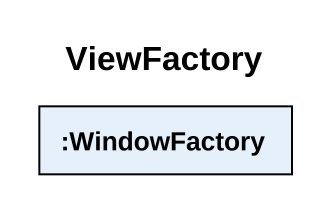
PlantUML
@startuml
title ViewFactory
rectangle ":WindowFactory" as WindowFactory
@enduml
